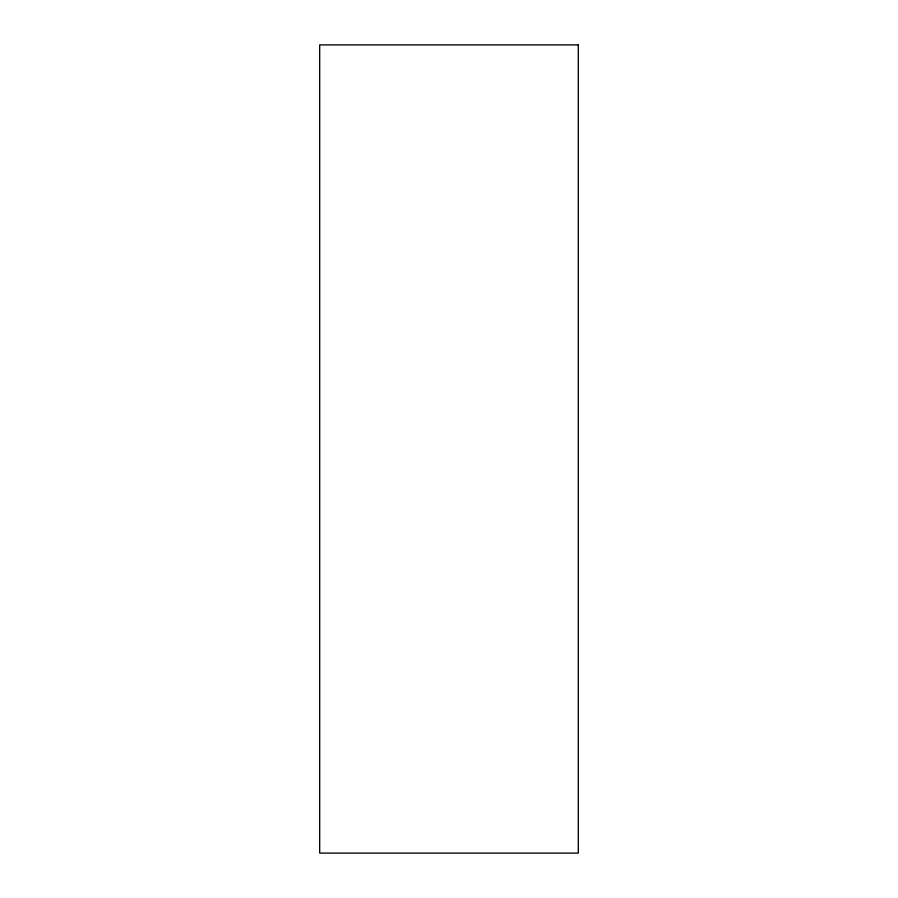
<?xml version="1.0" encoding="UTF-8"?>
<svg xmlns="http://www.w3.org/2000/svg" width="898" height="898" viewBox="0 0 898 898"><rect width="100%" height="100%" fill="white"/><g stroke="black" fill="none" stroke-linecap="round" stroke-linejoin="round"><path stroke-width="1.35" d="M578.312 44.9L319.688 44.9L319.688 853.1L578.312 853.1L578.312 44.9"/></g></svg>
